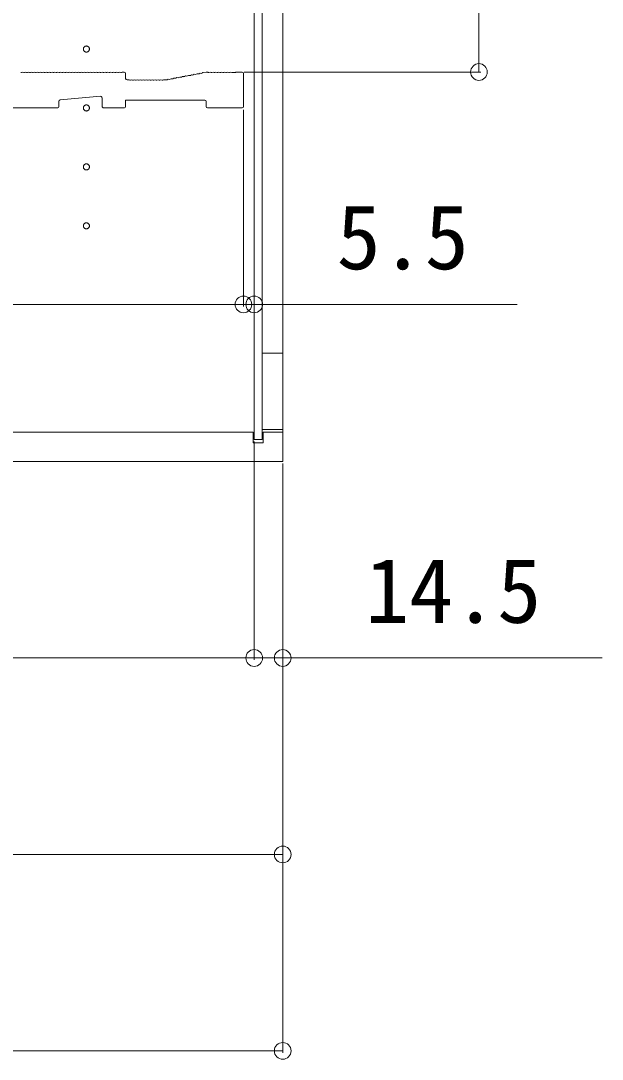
# Model space of a CAD drawing. Units: millimetres, scale not verified. Extents: x -2772 to 2772, y -4480 to 4487.
# Drawn here: x -1862 to -1566, y -3019 to -2491 of the extents above; entities that cross this region are included whole.
import ezdxf
from ezdxf.enums import TextEntityAlignment as Align

# ---------------------------------------------------------------- set-up
doc = ezdxf.new("R2010")
doc.units = ezdxf.units.MM
doc.header["$LTSCALE"] = 15
doc.linetypes.add('CHAIN2', pattern=[12, 9, -1, 1, -1])
for name, color, linetype, lineweight in [('0-2_YKK_ZWAK', 2, 'CHAIN2', 9), ('0-5_YKK_13', 7, 'Continuous', 9), ('0-6_YKK_D', 6, 'Continuous', 9)]:
    doc.layers.add(name, color=color, linetype=linetype, lineweight=lineweight)
doc.styles.add('ＭＳ ゴシック', font='')
doc.styles.get('ＭＳ ゴシック').set_extended_font_data('MS Gothic')

msp = doc.modelspace()

# ---------------------------------------------------------------- linework, layer by layer
at = {"layer": '0-2_YKK_ZWAK', "linetype": 'Continuous'}
for p, q in [((-1728.58, -1990.19), (-1728.58, -2659.69)), ((-2058.58, -2699.94), (-1743.58, -2699.94)), ((-1743.58, -2705.44), (-1743.58, -2699.94)), ((-1738.58, -2699.94), (-1728.58, -2699.94)), ((-1738.58, -2705.44), (-1738.58, -2699.94)), ((-1743.58, -2705.44), (-1738.58, -2705.44))]:
    msp.add_line(p, q, dxfattribs=at)
for points in [[(-2058.58, -2714.94), (-1728.58, -2714.94), (-1728.58, -1934.94), (-2058.58, -1934.94)], [(-1743.08, -2703.69), (-1739.08, -2703.69), (-1739.08, -1946.19), (-1743.08, -1946.19)], [(-1739.08, -2659.69), (-1728.58, -2659.69), (-1728.58, -2698.69), (-1739.08, -2698.69)]]:
    msp.add_lwpolyline(points, close=True, dxfattribs=at)
at = {"layer": '0-2_YKK_ZWAK'}
for centre in [(-1828.58, -2504.94), (-1828.58, -2534.94), (-1828.58, -2564.94), (-1828.58, -2594.94)]:
    msp.add_circle(centre, 1.55, dxfattribs=at)
at = {"layer": '0-5_YKK_13'}
for p, q in [((-1862.02, -2516.84), (-1861.64, -2516.84)), ((-1860.52, -2516.84), (-1860.14, -2516.84)), ((-1859.02, -2516.84), (-1858.64, -2516.84)), ((-1857.52, -2516.84), (-1857.14, -2516.84)), ((-1856.02, -2516.84), (-1855.64, -2516.84)), ((-1854.52, -2516.84), (-1854.14, -2516.84)), ((-1853.02, -2516.84), (-1852.64, -2516.84)), ((-1851.52, -2516.84), (-1851.14, -2516.84)), ((-1850.02, -2516.84), (-1849.64, -2516.84)), ((-1848.52, -2516.84), (-1848.14, -2516.84)), ((-1847.02, -2516.84), (-1846.64, -2516.84)), ((-1845.52, -2516.84), (-1845.14, -2516.84)), ((-1844.02, -2516.84), (-1843.64, -2516.84)), ((-1842.52, -2516.84), (-1842.14, -2516.84)), ((-1841.02, -2516.84), (-1840.64, -2516.84)), ((-1839.52, -2516.84), (-1839.14, -2516.84)), ((-1838.02, -2516.84), (-1837.64, -2516.84)), ((-1836.52, -2516.84), (-1836.14, -2516.84)), ((-1835.02, -2516.84), (-1834.64, -2516.84)), ((-1833.52, -2516.84), (-1833.14, -2516.84)), ((-1832.02, -2516.84), (-1831.64, -2516.84)), ((-1830.52, -2516.84), (-1830.14, -2516.84)), ((-1829.02, -2516.84), (-1828.64, -2516.84)), ((-1827.52, -2516.84), (-1827.14, -2516.84)), ((-1826.02, -2516.84), (-1825.64, -2516.84)), ((-1824.52, -2516.84), (-1824.14, -2516.84)), ((-1823.02, -2516.84), (-1822.64, -2516.84)), ((-1821.52, -2516.84), (-1821.14, -2516.84)), ((-1820.02, -2516.84), (-1819.64, -2516.84)), ((-1818.52, -2516.84), (-1818.14, -2516.84)), ((-1817.02, -2516.84), (-1816.64, -2516.84)), ((-1815.52, -2516.84), (-1815.14, -2516.84)), ((-1814.02, -2516.84), (-1813.64, -2516.84)), ((-1812.52, -2516.84), (-1812.14, -2516.84)), ((-1811.02, -2516.84), (-1810.64, -2516.84)), ((-1810.08, -2516.64), (-1809.28, -2516.64)), ((-1808.58, -2517.34), (-1808.58, -2519.94)), ((-1807.88, -2520.64), (-1807.08, -2520.64)), ((-1806.52, -2520.84), (-1806.14, -2520.84)), ((-1805.02, -2520.84), (-1804.64, -2520.84)), ((-1803.52, -2520.84), (-1803.14, -2520.84)), ((-1802.02, -2520.84), (-1801.64, -2520.84)), ((-1800.52, -2520.84), (-1800.14, -2520.84)), ((-1799.02, -2520.84), (-1798.64, -2520.84)), ((-1797.52, -2520.84), (-1797.14, -2520.84)), ((-1796.02, -2520.84), (-1795.64, -2520.84)), ((-1794.52, -2520.84), (-1794.14, -2520.84)), ((-1793.02, -2520.84), (-1792.64, -2520.84)), ((-1791.52, -2520.84), (-1791.14, -2520.84)), ((-1790.02, -2520.84), (-1789.64, -2520.84)), ((-1789.08, -2520.64), (-1788.64, -2520.64)), ((-1788.51, -2520.63), (-1788.37, -2520.6)), ((-1787.78, -2520.69), (-1787.41, -2520.62)), ((-1786.31, -2520.41), (-1785.94, -2520.34)), ((-1784.84, -2520.13), (-1784.46, -2520.06)), ((-1783.36, -2519.85), (-1782.99, -2519.78)), ((-1781.89, -2519.57), (-1781.52, -2519.5)), ((-1780.42, -2519.29), (-1780.04, -2519.22)), ((-1778.94, -2519.01), (-1778.57, -2518.94)), ((-1777.47, -2518.73), (-1777.09, -2518.66)), ((-1776, -2518.45), (-1775.62, -2518.38)), ((-1774.52, -2518.17), (-1774.15, -2518.1)), ((-1773.05, -2517.89), (-1772.67, -2517.81)), ((-1771.58, -2517.61), (-1771.2, -2517.53)), ((-1770.1, -2517.32), (-1769.73, -2517.25)), ((-1769.22, -2516.95), (-1767.64, -2516.65)), ((-1767.51, -2516.64), (-1767.08, -2516.64)), ((-1766.52, -2516.84), (-1766.14, -2516.84)), ((-1765.02, -2516.84), (-1764.64, -2516.84)), ((-1763.52, -2516.84), (-1763.14, -2516.84)), ((-1762.02, -2516.84), (-1761.64, -2516.84)), ((-1760.52, -2516.84), (-1760.14, -2516.84)), ((-1759.02, -2516.84), (-1758.64, -2516.84)), ((-1757.52, -2516.84), (-1757.14, -2516.84)), ((-1756.02, -2516.84), (-1755.64, -2516.84)), ((-1752.08, -2516.64), (-1749.28, -2516.64)), ((-1748.58, -2517.34), (-1748.58, -2534.24)), ((-1842.58, -2531.58), (-1842.58, -2533.94)), ((-1821.34, -2529.01), (-1841.94, -2530.88)), ((-1820.58, -2533.94), (-1820.58, -2529.71)), ((-1767.58, -2534.24), (-1767.58, -2531.64)), ((-1809.58, -2534.94), (-1819.58, -2534.94)), ((-1749.28, -2534.94), (-1766.88, -2534.94))]:
    msp.add_line(p, q, dxfattribs=at)
for points in [[(-1754.52, -2516.84), (-1754.33, -2516.91), (-1752.83, -2516.91), (-1752.64, -2516.84)], [(-1768.28, -2530.94), (-1808.58, -2530.94), (-1808.58, -2533.94)], [(-1843.58, -2534.94), (-1870, -2534.94), (-1870.25, -2534.81), (-1870.91, -2534.81), (-1871.15, -2534.94), (-1898, -2534.94), (-1898.25, -2534.81), (-1898.91, -2534.81), (-1899.15, -2534.94), (-1926, -2534.94), (-1926.25, -2534.81), (-1926.91, -2534.81), (-1927.15, -2534.94), (-1967.38, -2534.94)]]:
    msp.add_lwpolyline(points, dxfattribs=at)
for centre, radius, start, end in [((-1861.08, -2517.52), 0.88, 50.536, 129.464), ((-1859.58, -2517.52), 0.88, 50.536, 129.464), ((-1858.08, -2517.52), 0.88, 50.536, 129.464), ((-1856.58, -2517.52), 0.88, 50.536, 129.464), ((-1855.08, -2517.52), 0.88, 50.536, 129.464), ((-1853.58, -2517.52), 0.88, 50.536, 129.464), ((-1852.08, -2517.52), 0.88, 50.536, 129.464), ((-1850.58, -2517.52), 0.88, 50.536, 129.464), ((-1849.08, -2517.52), 0.88, 50.536, 129.464), ((-1847.58, -2517.52), 0.88, 50.536, 129.464), ((-1846.08, -2517.52), 0.88, 50.536, 129.464), ((-1844.58, -2517.52), 0.88, 50.536, 129.464), ((-1843.08, -2517.52), 0.88, 50.536, 129.464), ((-1841.58, -2517.52), 0.88, 50.536, 129.464), ((-1840.08, -2517.52), 0.88, 50.536, 129.464), ((-1838.58, -2517.52), 0.88, 50.536, 129.464), ((-1837.08, -2517.52), 0.88, 50.536, 129.464), ((-1835.58, -2517.52), 0.88, 50.536, 129.464), ((-1834.08, -2517.52), 0.88, 50.536, 129.464), ((-1832.58, -2517.52), 0.88, 50.536, 129.464), ((-1831.08, -2517.52), 0.88, 50.536, 129.464), ((-1829.58, -2517.52), 0.88, 50.536, 129.464), ((-1828.08, -2517.52), 0.88, 50.536, 129.464), ((-1826.58, -2517.52), 0.88, 50.536, 129.464), ((-1825.08, -2517.52), 0.88, 50.536, 129.464), ((-1823.58, -2517.52), 0.88, 50.536, 129.464), ((-1822.08, -2517.52), 0.88, 50.536, 129.464), ((-1820.58, -2517.52), 0.88, 50.536, 129.464), ((-1819.08, -2517.52), 0.88, 50.536, 129.464), ((-1817.58, -2517.52), 0.88, 50.536, 129.464), ((-1816.08, -2517.52), 0.88, 50.536, 129.464), ((-1814.58, -2517.52), 0.88, 50.536, 129.464), ((-1813.08, -2517.52), 0.88, 50.536, 129.464), ((-1811.58, -2517.52), 0.88, 50.536, 129.464), ((-1810.08, -2517.52), 0.88, 90, 129.464), ((-1809.28, -2517.34), 0.7, 0, 90), ((-1807.88, -2519.94), 0.7, 180, 270), ((-1807.08, -2521.52), 0.88, 50.536, 90), ((-1805.58, -2521.52), 0.88, 50.536, 129.464), ((-1804.08, -2521.52), 0.88, 50.536, 129.464), ((-1802.58, -2521.52), 0.88, 50.536, 129.464), ((-1801.08, -2521.52), 0.88, 50.536, 129.464), ((-1799.58, -2521.52), 0.88, 50.536, 129.464), ((-1798.08, -2521.52), 0.88, 50.536, 129.464), ((-1796.58, -2521.52), 0.88, 50.536, 129.464), ((-1795.08, -2521.52), 0.88, 50.536, 129.464), ((-1793.58, -2521.52), 0.88, 50.536, 129.464), ((-1792.08, -2521.52), 0.88, 50.536, 129.464), ((-1790.58, -2521.52), 0.88, 50.536, 129.464), ((-1789.08, -2521.52), 0.88, 90, 129.464), ((-1788.64, -2519.94), 0.7, 270, 280.7843), ((-1788.21, -2521.46), 0.88, 61.3203, 100.7843), ((-1786.73, -2521.18), 0.88, 61.3203, 140.2483), ((-1785.26, -2520.9), 0.88, 61.3203, 140.2483), ((-1783.79, -2520.62), 0.88, 61.3203, 140.2483), ((-1782.31, -2520.34), 0.88, 61.3203, 140.2483), ((-1780.84, -2520.06), 0.88, 61.3203, 140.2483), ((-1779.37, -2519.78), 0.88, 61.3203, 140.2483), ((-1777.89, -2519.5), 0.88, 61.3203, 140.2483), ((-1776.42, -2519.22), 0.88, 61.3203, 140.2483), ((-1774.94, -2518.94), 0.88, 61.3203, 140.2483), ((-1773.47, -2518.66), 0.88, 61.3203, 140.2483), ((-1772, -2518.38), 0.88, 61.3203, 140.2483), ((-1770.52, -2518.1), 0.88, 61.3203, 140.2483), ((-1769.05, -2517.82), 0.88, 100.7843, 140.2483), ((-1767.51, -2517.34), 0.7, 90, 100.7843), ((-1767.08, -2517.52), 0.88, 50.536, 90), ((-1765.58, -2517.52), 0.88, 50.536, 129.464), ((-1764.08, -2517.52), 0.88, 50.536, 129.464), ((-1762.58, -2517.52), 0.88, 50.536, 129.464), ((-1761.08, -2517.52), 0.88, 50.536, 129.464), ((-1759.58, -2517.52), 0.88, 50.536, 129.464), ((-1758.08, -2517.52), 0.88, 50.536, 129.464), ((-1756.58, -2517.52), 0.88, 50.536, 129.464), ((-1755.08, -2517.52), 0.88, 50.4605, 129.464), ((-1752.08, -2517.52), 0.88, 90, 129.5394), ((-1749.28, -2517.34), 0.7, 0, 90), ((-1841.88, -2531.58), 0.7, 95.1944, 180), ((-1821.28, -2529.71), 0.7, 0, 95.1944), ((-1768.28, -2531.64), 0.7, 0, 90), ((-1843.58, -2533.94), 1, 270, 0), ((-1819.58, -2533.94), 1, 180, 270), ((-1809.58, -2533.94), 1, 270, 0), ((-1766.88, -2534.24), 0.7, 180, 270), ((-1749.28, -2534.24), 0.7, 270, 0)]:
    msp.add_arc(centre, radius, start, end, dxfattribs=at)
at = {"layer": '0-6_YKK_D'}
for p, q in [((-1628.58, -2366.64), (-1628.58, -2516.64)), ((-1748.28, -2516.64), (-1627.58, -2516.64)), ((-1748.58, -2535.94), (-1748.58, -2635.94)), ((-1748.58, -2535.94), (-1748.58, -2635.94)), ((-2028.58, -2634.94), (-1748.58, -2634.94)), ((-1748.58, -2634.94), (-1765.58, -2634.94)), ((-1748.58, -2634.94), (-1743.08, -2634.94)), ((-1743.08, -2702.69), (-1743.08, -2633.94)), ((-1743.08, -2634.94), (-1609.08, -2634.94)), ((-1743.08, -2704.69), (-1743.08, -2815.94)), ((-1743.08, -2704.69), (-1743.08, -2815.94)), ((-1728.58, -2715.94), (-1728.58, -2815.94)), ((-1728.58, -2715.94), (-1728.58, -2915.94)), ((-1728.58, -2715.94), (-1728.58, -3015.94)), ((-2058.58, -2814.94), (-1743.08, -2814.94)), ((-1743.08, -2814.94), (-1760.08, -2814.94)), ((-1743.08, -2814.94), (-1728.58, -2814.94)), ((-1728.58, -2814.94), (-1565.78, -2814.94)), ((-2058.58, -2914.94), (-1728.58, -2914.94)), ((-2076.58, -3014.94), (-1728.58, -3014.94))]:
    msp.add_line(p, q, dxfattribs=at)
for centre in [(-1628.58, -2516.64), (-1748.58, -2634.94), (-1748.58, -2634.94), (-1743.08, -2634.94), (-1743.08, -2814.94), (-1743.08, -2814.94), (-1728.58, -2814.94), (-1728.58, -2914.94), (-1728.58, -3014.94)]:
    msp.add_circle(centre, 4.25, dxfattribs=at)

# ---------------------------------------------------------------- texts
at = {"layer": '0-6_YKK_D', "style": 'ＭＳ ゴシック'}
for s, p in [('5.5', (-1701.08, -2626.94)), ('14.5', (-1686.58, -2806.94))]:
    msp.add_text(s, height=32.99, dxfattribs=at).set_placement(p, align=Align.BOTTOM_LEFT)

doc.saveas('drawing.dxf')
